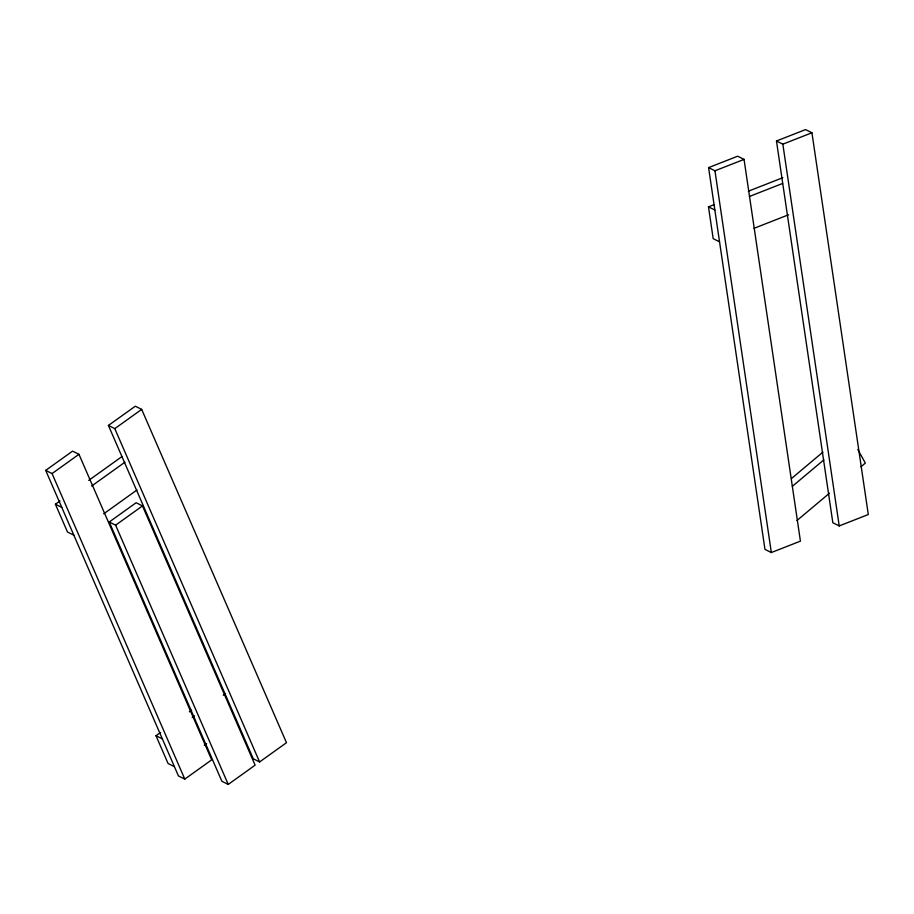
<?xml version="1.0" encoding="UTF-8"?>
<svg xmlns="http://www.w3.org/2000/svg" width="914" height="914" viewBox="0 0 914 914"><rect width="100%" height="100%" fill="white"/><g stroke="black" fill="none" stroke-linecap="round" stroke-linejoin="round"><path stroke-width="1.37" d="M791.41 478.582L822.886 452.156M792.347 486.328L823.834 459.891M796.939 520.523L829.512 493.183M860.988 466.746L865.33 463.101L857.812 449.482M45.7 470.379L72.583 451.128L78.958 454.315L211.694 759.854L184.799 779.105L178.436 775.917L45.7 470.379L52.064 473.566L184.799 779.105M108.423 425.456L135.318 406.204L141.681 409.381L286.482 742.705L259.599 761.956L253.235 758.769L108.423 425.456L114.798 428.643L259.599 761.956M52.064 473.566L78.958 454.315M114.798 428.643L141.681 409.381M73.851 535.193L67.487 532.017L55.423 504.231L60.016 500.941M88.738 480.376L122.053 456.509M91.663 486.019L124.978 462.164M103.728 513.805L137.043 489.938M109.246 521.985L136.129 502.734L142.493 505.922L255.12 765.167L228.237 784.418L221.862 781.23L109.246 521.985L115.61 525.173L228.237 784.418M115.61 525.173L142.493 505.922M174.414 766.663L168.05 763.476L155.974 735.701L160.578 732.411M189.301 711.846L191.597 710.201M192.214 717.49L194.511 715.845M223.233 695.28L225.53 693.635M204.279 745.264L206.587 743.619M708.59 167.616L737.678 156.203L744.053 159.39L800.424 541.145L771.336 552.547L764.961 549.371L708.59 167.616L714.954 170.792L744.053 159.39M776.466 140.996L805.554 129.582L811.929 132.77L868.3 514.525L839.212 525.927L832.837 522.751L776.466 140.996L782.841 144.172L811.929 132.77M719.547 241.844L713.183 238.657L708.487 206.85L713.8 204.759M748.338 191.22L782.875 177.67M749.389 196.487L782.601 183.463M754.084 228.294L788.622 214.756M708.487 206.85L714.851 210.026M55.423 504.231L61.786 507.419M155.974 735.701L162.349 738.889M782.841 144.172L839.212 525.927M714.954 170.792L771.336 552.547"/></g></svg>
